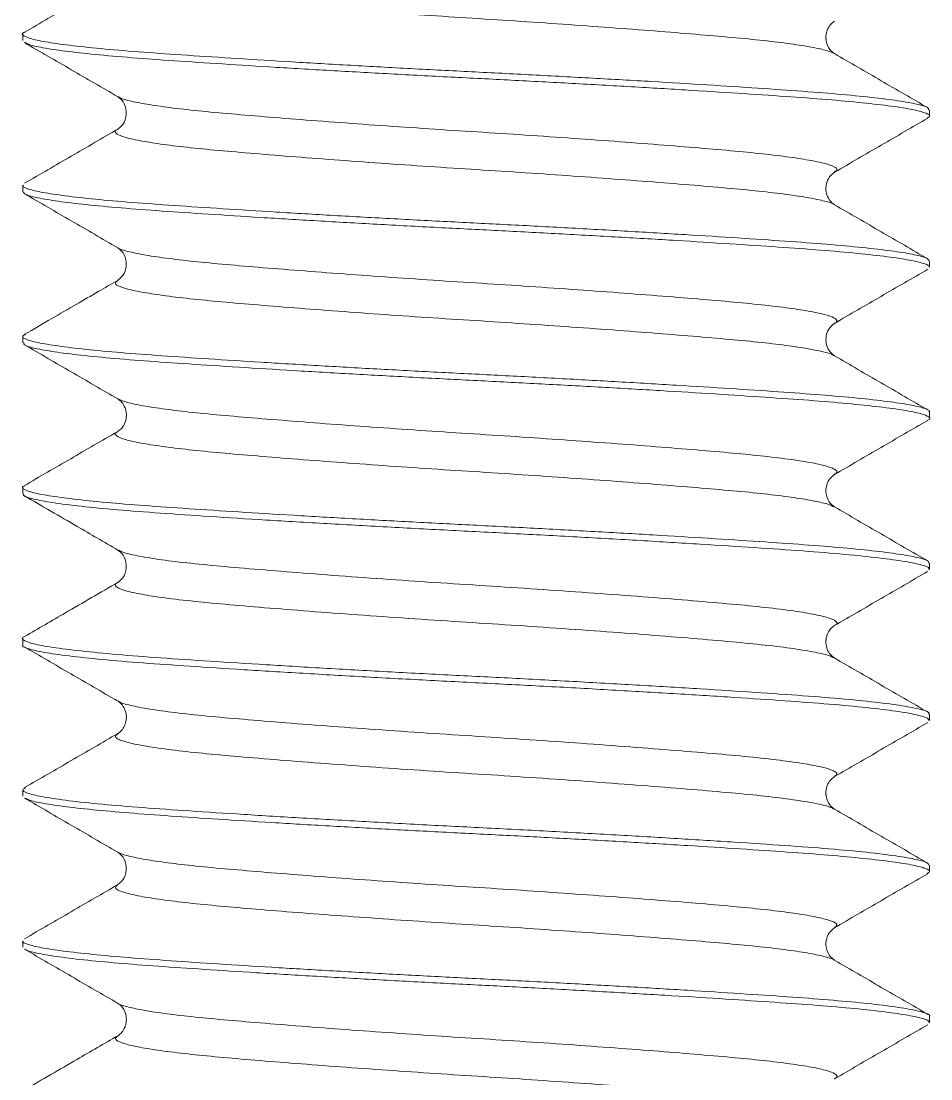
# Paper-space layout '_Right' of a CAD drawing. Header units: millimetres. Extents: x -3 to 3, y 0 to 26.5.
# Drawn here: x -3.01 to 3.01, y 13.42 to 20.42 of the extents above; entities that cross this region are included whole.
import ezdxf

# ---------------------------------------------------------------- set-up
doc = ezdxf.new("R2010")
doc.units = ezdxf.units.MM

psp = doc.layouts.new('_Right')

# ---------------------------------------------------------------- linework, layer by layer
at = {"color": 7, "linetype": 'Continuous', "lineweight": 15}
for p, q in [((-3, 20.3344), (-3, 20.2922)), ((3, 19.7922), (3, 19.8344)), ((-3, 19.3344), (-3, 19.2922)), ((3, 18.7921), (3, 18.8344)), ((-2.3686, 18.7051), (-2.3679, 18.7058)), ((-3, 18.3343), (-3, 18.2921)), ((3, 17.7922), (3, 17.8343)), ((-2.37, 17.7037), (-2.3667, 17.7056)), ((-3, 17.3343), (-3, 17.2922)), ((3, 16.7921), (3, 16.8343)), ((-3, 16.3344), (-3, 16.2922)), ((-2.3674, 15.9208), (-2.3696, 15.9227)), ((3, 15.7922), (3, 15.8343)), ((-3, 15.3344), (-3, 15.2922)), ((3, 14.7922), (3, 14.8344)), ((-3, 14.3344), (-3, 14.2921)), ((2.3697, 14.2047), (2.3687, 14.2058)), ((3, 13.7921), (3, 13.8343))]:
    psp.add_line(p, q, dxfattribs=at)
for points, knots in [([(-2.3712, 20.706), (-2.4739, 20.6463), (-2.6794, 20.527), (-2.885, 20.4078), (-2.9879, 20.3482)], [0, 0, 0, 0, 0.499786, 1, 1, 1, 1]), ([(2.3711, 20.2061), (2.3624, 20.2122), (2.347, 20.223), (2.3282, 20.2514), (2.3188, 20.2768), (2.3157, 20.2937), (2.3145, 20.3072), (2.3144, 20.3242), (2.3175, 20.3435), (2.3261, 20.3716), (2.3462, 20.403), (2.3624, 20.4143), (2.3712, 20.4205)], [0, 0, 0, 0, 0.168443, 0.30111, 0.39774, 0.45812, 0.474716, 0.527668, 0.585666, 0.65067, 0.809149, 1, 1, 1, 1]), ([(2.9939, 19.8344), (2.9942, 19.8387), (2.9948, 19.85), (2.9341, 19.869), (2.8184, 19.8913), (2.6472, 19.9137), (2.4285, 19.9357), (2.1676, 19.9566), (1.8681, 19.977), (1.5322, 19.9988), (1.1646, 20.0211), (0.7749, 20.0434), (0.3744, 20.0653), (-0.0297, 20.0858), (-0.4335, 20.1066), (-0.8331, 20.1285), (-1.2202, 20.1509), (-1.5838, 20.1732), (-1.9144, 20.1948), (-2.2085, 20.2151), (-2.4634, 20.2362), (-2.6756, 20.2583), (-2.8384, 20.2807), (-2.949, 20.3029), (-2.9992, 20.3244), (-3.0096, 20.3388), (-2.9873, 20.347), (-2.984, 20.3482)], [0, 0, 0, 0, 0.026577, 0.068512, 0.110942, 0.153471, 0.1957, 0.237244, 0.278552, 0.320625, 0.36311, 0.405609, 0.447722, 0.489078, 0.530563, 0.572757, 0.615279, 0.657728, 0.699709, 0.740939, 0.782607, 0.824905, 0.867445, 0.909826, 0.951656, 0.992846, 1, 1, 1, 1]), ([(-2.9881, 20.2785), (-2.8853, 20.2189), (-2.6797, 20.0997), (-2.4742, 19.9804), (-2.3715, 19.9207)], [0, 0, 0, 0, 0.50021, 1, 1, 1, 1]), ([(2.9822, 19.7788), (2.9897, 19.7828), (3.0103, 19.7937), (2.9842, 19.8112), (2.9083, 19.8331), (2.7749, 19.8554), (2.5901, 19.8778), (2.359, 19.8996), (2.0869, 19.92), (1.7769, 19.9409), (1.4312, 19.9628), (1.0563, 19.9853), (0.6624, 20.0075), (0.2605, 20.0291), (-0.1439, 20.0493), (-0.547, 20.0705), (-0.9442, 20.0926), (-1.3257, 20.1151), (-1.6808, 20.1372), (-2.0013, 20.1585), (-2.2846, 20.1787), (-2.5278, 20.2002), (-2.7273, 20.2224), (-2.8735, 20.2448), (-2.96, 20.2637), (-2.9758, 20.2746), (-2.9814, 20.2784)], [0, 0, 0, 0, 0.024497, 0.067075, 0.110432, 0.154186, 0.197925, 0.241241, 0.283768, 0.32654, 0.370016, 0.413801, 0.457484, 0.500657, 0.543083, 0.586037, 0.629614, 0.673412, 0.717019, 0.760032, 0.802443, 0.845563, 0.889222, 0.933014, 0.976527, 1, 1, 1, 1]), ([(2.9884, 19.8479), (2.8855, 19.9075), (2.6799, 20.0267), (2.4744, 20.1461), (2.3717, 20.2057)], [0, 0, 0, 0, 0.500217, 1, 1, 1, 1]), ([(-2.3712, 19.9205), (-2.359, 19.9114), (-2.334, 19.8927), (-2.3072, 19.8232), (-2.3256, 19.7424), (-2.3559, 19.7183), (-2.3713, 19.706)], [0, 0, 0, 0, 0.2331, 0.478097, 0.73443, 1, 1, 1, 1]), ([(2.373, 19.4216), (2.4756, 19.4812), (2.6808, 19.6003), (2.8861, 19.7194), (2.9888, 19.7789)], [0, 0, 0, 0, 0.499843, 1, 1, 1, 1]), ([(-2.371, 19.7061), (-2.4738, 19.6464), (-2.6793, 19.527), (-2.885, 19.4078), (-2.9878, 19.3482)], [0, 0, 0, 0, 0.499777, 1, 1, 1, 1]), ([(2.3715, 19.2058), (2.3617, 19.2129), (2.3441, 19.2256), (2.3207, 19.2641), (2.3135, 19.305), (2.3156, 19.3353), (2.3224, 19.3633), (2.3426, 19.3998), (2.361, 19.4131), (2.3716, 19.4208)], [0, 0, 0, 0, 0.212731, 0.378724, 0.499932, 0.548085, 0.64764, 0.798456, 1, 1, 1, 1]), ([(2.9982, 18.8344), (2.9945, 18.8407), (2.9867, 18.8539), (2.9071, 18.8753), (2.7752, 18.8976), (2.59, 18.9199), (2.359, 18.9417), (2.0869, 18.9622), (1.7769, 18.983), (1.4312, 19.005), (1.0563, 19.0274), (0.6624, 19.0497), (0.2605, 19.0713), (-0.1439, 19.0915), (-0.547, 19.1127), (-0.9442, 19.1348), (-1.3257, 19.1572), (-1.6808, 19.1794), (-2.0014, 19.2007), (-2.2846, 19.2209), (-2.528, 19.2424), (-2.7266, 19.2646), (-2.8759, 19.287), (-2.9661, 19.3091), (-3.0048, 19.3246), (-2.9969, 19.3329), (-2.9955, 19.3344)], [0, 0, 0, 0, 0.03945, 0.082771, 0.126488, 0.170191, 0.21347, 0.255962, 0.298698, 0.342137, 0.385886, 0.429533, 0.47267, 0.51506, 0.557978, 0.601518, 0.64528, 0.688851, 0.731828, 0.774203, 0.817287, 0.86091, 0.904665, 0.948141, 0.990941, 1, 1, 1, 1]), ([(2.9956, 18.7921), (2.997, 18.7935), (3.0049, 18.8018), (2.9664, 18.8173), (2.8766, 18.8394), (2.7276, 18.8618), (2.5292, 18.884), (2.2861, 18.9055), (2.0031, 18.9257), (1.6828, 18.947), (1.3278, 18.9692), (0.9464, 18.9916), (0.5493, 19.0137), (0.1462, 19.0349), (-0.2582, 19.0551), (-0.6601, 19.0767), (-1.0541, 19.099), (-1.4292, 19.1214), (-1.7751, 19.1434), (-2.0853, 19.1643), (-2.3576, 19.1847), (-2.5888, 19.2065), (-2.7743, 19.2288), (-2.9065, 19.2511), (-2.9865, 19.2725), (-2.9945, 19.2858), (-2.9983, 19.2922)], [0, 0, 0, 0, 0.00882, 0.051615, 0.095088, 0.138843, 0.182468, 0.225556, 0.267932, 0.310905, 0.354473, 0.398235, 0.441778, 0.4847, 0.527089, 0.570222, 0.613867, 0.657616, 0.701059, 0.743799, 0.786287, 0.829563, 0.873265, 0.916983, 0.960307, 1, 1, 1, 1]), ([(-2.9881, 19.2785), (-2.8852, 19.2188), (-2.6795, 19.0996), (-2.4739, 18.9802), (-2.3712, 18.9205)], [0, 0, 0, 0, 0.5002287, 1, 1, 1, 1]), ([(2.9881, 18.848), (2.8852, 18.9077), (2.6796, 19.0269), (2.474, 19.1463), (2.3712, 19.206)], [0, 0, 0, 0, 0.500229, 1, 1, 1, 1]), ([(-2.3712, 18.9205), (-2.359, 18.9113), (-2.3338, 18.8924), (-2.3072, 18.8228), (-2.3259, 18.7421), (-2.3559, 18.7182), (-2.3712, 18.706)], [0, 0, 0, 0, 0.230803, 0.475105, 0.732135, 1, 1, 1, 1]), ([(2.371, 18.4204), (2.4738, 18.4801), (2.6793, 18.5995), (2.885, 18.7187), (2.9878, 18.7783)], [0, 0, 0, 0, 0.499778, 1, 1, 1, 1]), ([(-2.3726, 18.7052), (-2.4151, 18.6804), (-2.505, 18.6281), (-2.6516, 18.5428), (-2.8154, 18.448), (-2.9283, 18.3826), (-2.988, 18.3481)], [0, 0, 0, 0, 0.210078, 0.4442971, 0.7064072, 1, 1, 1, 1]), ([(2.3712, 18.206), (2.3589, 18.2152), (2.3384, 18.2304), (2.3145, 18.2814), (2.3138, 18.3413), (2.3349, 18.392), (2.3576, 18.4098), (2.3711, 18.4204)], [0, 0, 0, 0, 0.2551079, 0.4268826, 0.571033, 0.7439337, 1, 1, 1, 1]), ([(2.9956, 17.8343), (2.997, 17.8357), (3.0049, 17.844), (2.9664, 17.8595), (2.8766, 17.8815), (2.7276, 17.904), (2.5292, 17.9262), (2.2861, 17.9477), (2.0031, 17.9679), (1.6828, 17.9892), (1.3278, 18.0113), (0.9464, 18.0338), (0.5493, 18.0559), (0.1462, 18.0771), (-0.2582, 18.0973), (-0.6601, 18.1189), (-1.0541, 18.1411), (-1.4292, 18.1636), (-1.7751, 18.1855), (-2.0853, 18.2064), (-2.3575, 18.2269), (-2.5889, 18.2486), (-2.774, 18.271), (-2.9077, 18.2933), (-2.9839, 18.3152), (-3.0103, 18.3329), (-2.9894, 18.344), (-2.9816, 18.3482)], [0, 0, 0, 0, 0.008576, 0.050187, 0.092458, 0.135003, 0.17742, 0.219316, 0.26052, 0.302304, 0.344667, 0.387218, 0.429556, 0.471292, 0.512508, 0.554448, 0.596885, 0.639424, 0.681665, 0.723223, 0.764536, 0.806615, 0.849108, 0.891616, 0.933742, 0.975112, 1, 1, 1, 1]), ([(2.9841, 17.7783), (2.9873, 17.7795), (3.0096, 17.7877), (2.9993, 17.802), (2.9494, 17.8235), (2.8392, 17.8457), (2.6766, 17.8681), (2.4647, 17.8902), (2.21, 17.9113), (1.9162, 17.9316), (1.5857, 17.9532), (1.2223, 17.9755), (0.8354, 17.9979), (0.4358, 18.0198), (0.032, 18.0406), (-0.3721, 18.0611), (-0.7727, 18.083), (-1.1624, 18.1053), (-1.5302, 18.1276), (-1.8663, 18.1494), (-2.1661, 18.1699), (-2.4272, 18.1907), (-2.6461, 18.2127), (-2.8175, 18.2351), (-2.9336, 18.2574), (-2.9947, 18.2765), (-2.9942, 18.2878), (-2.994, 18.2921)], [0, 0, 0, 0, 0.006899, 0.04809, 0.089917, 0.132297, 0.174838, 0.217139, 0.258812, 0.300042, 0.342019, 0.384468, 0.426991, 0.469189, 0.51068, 0.552033, 0.594144, 0.636642, 0.679129, 0.721206, 0.762519, 0.804059, 0.846286, 0.888816, 0.931248, 0.973187, 1, 1, 1, 1]), ([(-2.9884, 18.2787), (-2.8855, 18.219), (-2.6799, 18.0998), (-2.4744, 17.9804), (-2.3716, 17.9208)], [0, 0, 0, 0, 0.5002198, 1, 1, 1, 1]), ([(2.9881, 17.8481), (2.8852, 17.9077), (2.6796, 18.0269), (2.4741, 18.1462), (2.3714, 18.2059)], [0, 0, 0, 0, 0.500211, 1, 1, 1, 1]), ([(-2.3712, 17.9205), (-2.3624, 17.9144), (-2.3462, 17.9031), (-2.3231, 17.8669), (-2.3149, 17.8335), (-2.3144, 17.8132), (-2.3146, 17.8071), (-2.3149, 17.8025), (-2.3157, 17.7938), (-2.3188, 17.7768), (-2.3281, 17.7515), (-2.347, 17.7231), (-2.3624, 17.7122), (-2.3711, 17.7061)], [0, 0, 0, 0, 0.190873, 0.349481, 0.47724, 0.504504, 0.517442, 0.525586, 0.542155, 0.602483, 0.699054, 0.831651, 1, 1, 1, 1]), ([(2.3712, 17.4205), (2.4739, 17.4802), (2.6794, 17.5995), (2.8851, 17.7188), (2.9879, 17.7784)], [0, 0, 0, 0, 0.499784, 1, 1, 1, 1]), ([(-2.375, 17.7036), (-2.4777, 17.644), (-2.6831, 17.5247), (-2.8886, 17.4056), (-2.9913, 17.346)], [0, 0, 0, 0, 0.4998082, 1, 1, 1, 1]), ([(2.3714, 17.2059), (2.3591, 17.2151), (2.3338, 17.2341), (2.3072, 17.3037), (2.3259, 17.3844), (2.356, 17.4084), (2.3713, 17.4206)], [0, 0, 0, 0, 0.230786, 0.475136, 0.732216, 1, 1, 1, 1]), ([(2.9934, 16.8343), (2.9947, 16.8377), (2.9987, 16.8478), (2.9467, 16.8657), (2.8399, 16.8878), (2.6764, 16.9103), (2.4647, 16.9323), (2.21, 16.9535), (1.9162, 16.9737), (1.5857, 16.9954), (1.2223, 17.0177), (0.8354, 17.0401), (0.4358, 17.062), (0.032, 17.0828), (-0.3721, 17.1033), (-0.7727, 17.1251), (-1.1624, 17.1475), (-1.5302, 17.1698), (-1.8663, 17.1916), (-2.1661, 17.212), (-2.4271, 17.2329), (-2.6462, 17.2549), (-2.817, 17.2773), (-2.9358, 17.2995), (-2.9947, 17.3212), (-3.0106, 17.336), (-2.9903, 17.3445), (-2.9866, 17.3461)], [0, 0, 0, 0, 0.020331, 0.062336, 0.104898, 0.147621, 0.190104, 0.231955, 0.273361, 0.315518, 0.358148, 0.400854, 0.443233, 0.484901, 0.526431, 0.568722, 0.611402, 0.654071, 0.696329, 0.737818, 0.779536, 0.821943, 0.864655, 0.907269, 0.949388, 0.990776, 1, 1, 1, 1]), ([(2.9938, 16.7921), (2.9956, 16.7942), (3.0037, 16.8036), (2.956, 16.8209), (2.8483, 16.8445), (2.6746, 16.8684), (2.4465, 16.892), (2.1695, 16.9143), (1.8485, 16.9361), (1.4866, 16.9595), (1.0899, 16.9833), (0.6706, 17.0071), (0.2416, 17.0301), (-0.1903, 17.0516), (-0.62, 17.0745), (-1.041, 17.0982), (-1.4411, 17.1221), (-1.8077, 17.1455), (-2.1337, 17.1675), (-2.4161, 17.1896), (-2.6503, 17.2131), (-2.8308, 17.237), (-2.9466, 17.2607), (-3.0008, 17.279), (-2.9945, 17.2893), (-2.9927, 17.2922)], [0, 0, 0, 0, 0.012986, 0.05875, 0.105214, 0.15189, 0.198277, 0.243895, 0.289249, 0.335474, 0.38212, 0.428691, 0.474691, 0.519908, 0.565809, 0.612337, 0.659002, 0.705302, 0.750762, 0.796258, 0.842579, 0.889247, 0.935761, 0.981633, 1, 1, 1, 1]), ([(-2.9877, 17.2783), (-2.8721, 17.2113), (-2.6666, 17.0921), (-2.4612, 16.9728), (-2.3713, 16.9206)], [0, 0, 0, 0, 0.562486, 1, 1, 1, 1]), ([(2.9874, 16.8484), (2.8846, 16.908), (2.6791, 17.0272), (2.4737, 17.1465), (2.371, 17.2061)], [0, 0, 0, 0, 0.500199, 1, 1, 1, 1]), ([(-2.3715, 16.9207), (-2.3592, 16.9115), (-2.3339, 16.8926), (-2.3071, 16.8229), (-2.3258, 16.7422), (-2.3561, 16.7181), (-2.3715, 16.7058)], [0, 0, 0, 0, 0.231478, 0.476077, 0.732973, 1, 1, 1, 1]), ([(2.371, 16.4204), (2.4736, 16.48), (2.6791, 16.5993), (2.8846, 16.7185), (2.9874, 16.7781)], [0, 0, 0, 0, 0.499799, 1, 1, 1, 1]), ([(-2.3714, 16.7059), (-2.487, 16.6388), (-2.6924, 16.5195), (-2.8979, 16.4003), (-2.9878, 16.3482)], [0, 0, 0, 0, 0.562541, 1, 1, 1, 1]), ([(2.3713, 16.206), (2.3624, 16.2122), (2.3462, 16.2234), (2.3232, 16.2596), (2.3149, 16.293), (2.3144, 16.3133), (2.3146, 16.3194), (2.3149, 16.324), (2.3157, 16.3327), (2.3188, 16.3497), (2.3281, 16.375), (2.347, 16.4035), (2.3625, 16.4144), (2.3711, 16.4204)], [0, 0, 0, 0, 0.1912301, 0.3500328, 0.4778453, 0.505105, 0.518038, 0.5261515, 0.5426731, 0.602897, 0.6993527, 0.831815, 1, 1, 1, 1]), ([(2.9938, 15.8343), (2.9956, 15.8364), (3.0037, 15.8458), (2.956, 15.8631), (2.8483, 15.8867), (2.6746, 15.9106), (2.4465, 15.9342), (2.1695, 15.9565), (1.8485, 15.9783), (1.4866, 16.0016), (1.0899, 16.0255), (0.6706, 16.0493), (0.2416, 16.0723), (-0.1903, 16.0938), (-0.62, 16.1167), (-1.041, 16.1404), (-1.4411, 16.1642), (-1.8077, 16.1877), (-2.1337, 16.2097), (-2.416, 16.2318), (-2.6506, 16.2553), (-2.8298, 16.2792), (-2.9502, 16.3028), (-3.0007, 16.3257), (-3.011, 16.3401), (-2.9875, 16.3479), (-2.9866, 16.3482)], [0, 0, 0, 0, 0.012623, 0.057109, 0.102274, 0.147646, 0.192738, 0.237081, 0.281168, 0.326101, 0.371445, 0.416714, 0.461429, 0.505383, 0.550002, 0.59523, 0.64059, 0.685597, 0.729787, 0.774012, 0.819039, 0.864403, 0.909618, 0.954208, 0.998167, 1, 1, 1, 1]), ([(2.9947, 15.7922), (2.9941, 15.7971), (2.9925, 15.8093), (2.9217, 15.8301), (2.7876, 15.8539), (2.5919, 15.8777), (2.3441, 15.9009), (2.0495, 15.9226), (1.7122, 15.9451), (1.3354, 15.9687), (0.9284, 15.9926), (0.5039, 16.0162), (0.0732, 16.0386), (-0.3584, 16.0604), (-0.7857, 16.0837), (-1.2002, 16.1075), (-1.5886, 16.1313), (-1.9397, 16.1543), (-2.2491, 16.1759), (-2.5135, 16.1987), (-2.7271, 16.2224), (-2.8852, 16.2463), (-2.9736, 16.2697), (-3.0098, 16.2846), (-2.9997, 16.2921), (-2.9995, 16.2922)], [0, 0, 0, 0, 0.030728, 0.0768199, 0.1234248, 0.1700466, 0.2161885, 0.2614653, 0.3071971, 0.3536439, 0.4003199, 0.4467246, 0.4923747, 0.5377031, 0.5839044, 0.6305443, 0.6771246, 0.7231511, 0.7683731, 0.814244, 0.8607579, 0.9074248, 0.9537447, 0.9992398, 1, 1, 1, 1]), ([(-2.9911, 16.2804), (-2.8884, 16.2208), (-2.6829, 16.1017), (-2.4775, 15.9824), (-2.3749, 15.9228)], [0, 0, 0, 0, 0.500187, 1, 1, 1, 1]), ([(2.9879, 15.8481), (2.8851, 15.9078), (2.6794, 16.027), (2.4739, 16.1464), (2.3712, 16.206)], [0, 0, 0, 0, 0.500218, 1, 1, 1, 1]), ([(-2.3711, 15.9205), (-2.3608, 15.9129), (-2.3426, 15.8998), (-2.3226, 15.8641), (-2.316, 15.837), (-2.3147, 15.8214), (-2.3144, 15.8133), (-2.315, 15.7933), (-2.3213, 15.7654), (-2.3426, 15.7266), (-2.3608, 15.7135), (-2.3711, 15.7061)], [0, 0, 0, 0, 0.199996, 0.350218, 0.450252, 0.481387, 0.499978, 0.51857, 0.649675, 0.79994, 1, 1, 1, 1]), ([(2.3714, 15.4206), (2.4741, 15.4803), (2.6796, 15.5996), (2.8852, 15.7188), (2.988, 15.7784)], [0, 0, 0, 0, 0.499787, 1, 1, 1, 1]), ([(-2.3716, 15.7058), (-2.4743, 15.6461), (-2.6799, 15.5267), (-2.8855, 15.4075), (-2.9884, 15.3479)], [0, 0, 0, 0, 0.4997779, 1, 1, 1, 1]), ([(2.3711, 15.2061), (2.3625, 15.2122), (2.347, 15.2231), (2.3281, 15.2515), (2.3188, 15.2769), (2.3157, 15.2938), (2.3144, 15.3073), (2.3144, 15.3243), (2.3175, 15.3436), (2.3262, 15.3717), (2.3463, 15.4031), (2.3624, 15.4144), (2.3712, 15.4205)], [0, 0, 0, 0, 0.16803, 0.300365, 0.396713, 0.456844, 0.473324, 0.526273, 0.584377, 0.649529, 0.808466, 1, 1, 1, 1]), ([(2.9947, 14.8344), (2.9941, 14.8393), (2.9925, 14.8515), (2.9217, 14.8722), (2.7876, 14.896), (2.5919, 14.9199), (2.3441, 14.9431), (2.0495, 14.9648), (1.7122, 14.9873), (1.3354, 15.0109), (0.9284, 15.0348), (0.5039, 15.0584), (0.0732, 15.0808), (-0.3584, 15.1025), (-0.7857, 15.1258), (-1.2002, 15.1497), (-1.5886, 15.1735), (-1.9397, 15.1965), (-2.2492, 15.2181), (-2.5134, 15.2409), (-2.7273, 15.2646), (-2.8844, 15.2884), (-2.9767, 15.3119), (-3.0113, 15.3313), (-2.9897, 15.3433), (-2.9812, 15.348)], [0, 0, 0, 0, 0.029888, 0.07472, 0.120051, 0.165398, 0.210278, 0.254317, 0.298799, 0.343976, 0.389376, 0.434512, 0.478914, 0.523003, 0.567942, 0.613307, 0.658613, 0.703382, 0.747367, 0.791984, 0.837227, 0.882618, 0.927671, 0.971923, 1, 1, 1, 1]), ([(-2.9879, 15.2784), (-2.8851, 15.2188), (-2.6795, 15.0996), (-2.474, 14.9802), (-2.3713, 14.9206)], [0, 0, 0, 0, 0.500213, 1, 1, 1, 1]), ([(2.9822, 14.7784), (2.9902, 14.783), (3.0101, 14.7946), (2.9803, 14.8129), (2.8997, 14.8348), (2.7621, 14.8572), (2.5734, 14.8795), (2.3389, 14.9012), (2.0637, 14.9216), (1.7508, 14.9426), (1.4025, 14.9646), (1.0257, 14.987), (0.6308, 15.0092), (0.2285, 15.0307), (-0.1759, 15.0509), (-0.5787, 15.0723), (-0.9751, 15.0944), (-1.3549, 15.1168), (-1.7075, 15.1389), (-2.0251, 15.1602), (-2.3054, 15.1804), (-2.5452, 15.202), (-2.741, 15.2242), (-2.8827, 15.2466), (-2.9638, 15.2648), (-2.977, 15.275), (-2.9812, 15.2783)], [0, 0, 0, 0, 0.028581, 0.071205, 0.114585, 0.158329, 0.202027, 0.245269, 0.287726, 0.330543, 0.374035, 0.417805, 0.461438, 0.504531, 0.546919, 0.589913, 0.633499, 0.677274, 0.720825, 0.763751, 0.806156, 0.84931, 0.892971, 0.936733, 0.980182, 1, 1, 1, 1]), ([(2.9878, 14.8482), (2.885, 14.9078), (2.6793, 15.027), (2.4738, 15.1464), (2.3711, 15.2061)], [0, 0, 0, 0, 0.500221, 1, 1, 1, 1]), ([(-2.3716, 14.9208), (-2.3593, 14.9116), (-2.334, 14.8927), (-2.3072, 14.8231), (-2.3257, 14.7423), (-2.3561, 14.7181), (-2.3716, 14.7058)], [0, 0, 0, 0, 0.232293, 0.477156, 0.733826, 1, 1, 1, 1]), ([(2.3713, 14.4206), (2.474, 14.4802), (2.6796, 14.5997), (2.8853, 14.7189), (2.9882, 14.7785)], [0, 0, 0, 0, 0.499771, 1, 1, 1, 1]), ([(-2.3712, 14.706), (-2.4739, 14.6464), (-2.6795, 14.527), (-2.8851, 14.4077), (-2.988, 14.3481)], [0, 0, 0, 0, 0.499774, 1, 1, 1, 1]), ([(2.3713, 14.206), (2.3591, 14.2151), (2.334, 14.2338), (2.3072, 14.3033), (2.3256, 14.3841), (2.3559, 14.4083), (2.3714, 14.4206)], [0, 0, 0, 0, 0.233183, 0.478232, 0.734558, 1, 1, 1, 1]), ([(2.9999, 13.8343), (2.9999, 13.8344), (3.0088, 13.8413), (2.9774, 13.8551), (2.9005, 13.877), (2.7619, 13.8994), (2.5735, 13.9217), (2.3389, 13.9434), (2.0638, 13.9637), (1.7508, 13.9848), (1.4025, 14.0068), (1.0257, 14.0292), (0.6308, 14.0514), (0.2285, 14.0729), (-0.1759, 14.0931), (-0.5787, 14.1144), (-0.9751, 14.1366), (-1.3549, 14.159), (-1.7075, 14.1811), (-2.0252, 14.2023), (-2.3054, 14.2226), (-2.5454, 14.2442), (-2.7402, 14.2664), (-2.8855, 14.2888), (-2.9707, 14.3108), (-3.0064, 14.3257), (-2.9979, 14.3335), (-2.9969, 14.3344)], [0, 0, 0, 0, 0.000238, 0.042849, 0.086216, 0.129947, 0.173632, 0.216861, 0.259305, 0.30211, 0.345589, 0.389345, 0.432966, 0.476046, 0.518421, 0.561402, 0.604975, 0.648737, 0.692275, 0.735189, 0.777581, 0.820722, 0.86437, 0.908118, 0.951555, 0.994286, 1, 1, 1, 1]), ([(-2.9878, 14.2784), (-2.885, 14.2187), (-2.6793, 14.0995), (-2.4738, 13.9801), (-2.3711, 13.9204)], [0, 0, 0, 0, 0.5002229, 1, 1, 1, 1]), ([(2.9946, 13.7921), (2.9961, 13.7941), (3.0033, 13.8029), (2.9614, 13.8191), (2.8668, 13.8411), (2.7137, 13.8636), (2.5115, 13.8857), (2.2651, 13.9071), (1.979, 13.9273), (1.6559, 13.9487), (1.2985, 13.9709), (0.9155, 13.9934), (0.5175, 14.0154), (0.1142, 14.0365), (-0.2901, 14.0568), (-0.6917, 14.0785), (-1.0846, 14.1007), (-1.4577, 14.1231), (-1.8009, 14.1451), (-2.1082, 14.1658), (-2.3774, 14.1864), (-2.6051, 14.2082), (-2.7874, 14.2306), (-2.9124, 14.2529), (-2.9769, 14.2689), (-2.983, 14.2771), (-2.9839, 14.2783)], [0, 0, 0, 0, 0.012532, 0.05666, 0.101457, 0.146509, 0.191394, 0.235695, 0.279317, 0.323623, 0.368509, 0.413562, 0.458355, 0.502479, 0.546148, 0.590612, 0.63557, 0.680602, 0.725286, 0.769216, 0.813019, 0.857624, 0.902634, 0.947627, 0.992181, 1, 1, 1, 1]), ([(2.9893, 13.8473), (2.8866, 13.9069), (2.6812, 14.0259), (2.476, 14.1451), (2.3734, 14.2047)], [0, 0, 0, 0, 0.500162, 1, 1, 1, 1]), ([(-2.3711, 13.9204), (-2.3624, 13.9143), (-2.347, 13.9035), (-2.3281, 13.8751), (-2.3188, 13.8497), (-2.3157, 13.8328), (-2.3145, 13.8193), (-2.3144, 13.8023), (-2.3175, 13.783), (-2.3261, 13.7549), (-2.3462, 13.7235), (-2.3624, 13.7122), (-2.3712, 13.706)], [0, 0, 0, 0, 0.168388, 0.301015, 0.397615, 0.45797, 0.474555, 0.527589, 0.585664, 0.650724, 0.809239, 1, 1, 1, 1]), ([(2.3717, 13.4208), (2.4744, 13.4804), (2.6799, 13.5998), (2.8855, 13.719), (2.9883, 13.7786)], [0, 0, 0, 0, 0.499786, 1, 1, 1, 1]), ([(-2.3716, 13.7058), (-2.4615, 13.6536), (-2.667, 13.5342), (-2.8726, 13.415), (-2.9882, 13.348)], [0, 0, 0, 0, 0.437556, 1, 1, 1, 1])]:
    psp.add_open_spline(points, degree=3, knots=knots, dxfattribs=at)
at = {"color": 8, "linetype": 'Continuous', "lineweight": 15}
for points, knots in [([(2.3684, 20.2058), (2.3573, 20.2115), (2.3322, 20.2245), (2.2409, 20.2455), (2.1061, 20.2679), (1.9318, 20.2899), (1.7244, 20.3108), (1.4861, 20.3312), (1.2189, 20.353), (0.9264, 20.3753), (0.6165, 20.3976), (0.2979, 20.4195), (-0.0236, 20.44), (-0.3449, 20.4608), (-0.6628, 20.4827), (-0.9707, 20.5051), (-1.2599, 20.5274), (-1.5229, 20.549), (-1.7568, 20.5693), (-1.9596, 20.5904), (-2.1284, 20.6125), (-2.258, 20.6349), (-2.3457, 20.6571), (-2.3865, 20.6786), (-2.3931, 20.6941), (-2.3719, 20.7036), (-2.3664, 20.7061)], [0, 0, 0, 0, 0.035027, 0.0786513, 0.1223787, 0.1657959, 0.208507, 0.2509739, 0.2942305, 0.3379118, 0.3816072, 0.4249052, 0.4674224, 0.5100722, 0.5534537, 0.597173, 0.6408174, 0.6839781, 0.7263659, 0.7692042, 0.8126925, 0.8564308, 0.9000051, 0.9430109, 0.9853563, 1, 1, 1, 1]), ([(2.3687, 19.4215), (2.3765, 19.4265), (2.3949, 19.4385), (2.3742, 19.457), (2.3135, 19.4789), (2.2074, 19.5012), (2.0604, 19.5236), (1.8766, 19.5454), (1.6601, 19.5658), (1.4135, 19.5867), (1.1385, 19.6086), (0.8403, 19.6311), (0.5269, 19.6533), (0.2072, 19.6749), (-0.1145, 19.6951), (-0.4351, 19.7163), (-0.7511, 19.7384), (-1.0546, 19.7609), (-1.3371, 19.783), (-1.5921, 19.8043), (-1.8174, 19.8245), (-2.0108, 19.846), (-2.1697, 19.8682), (-2.2854, 19.8906), (-2.3514, 19.9083), (-2.3633, 19.918), (-2.3665, 19.9206)], [0, 0, 0, 0, 0.030783, 0.0734, 0.1168, 0.160598, 0.204382, 0.24774, 0.290306, 0.333118, 0.376637, 0.420467, 0.464194, 0.507409, 0.549873, 0.592868, 0.636488, 0.680331, 0.723982, 0.767036, 0.809486, 0.852647, 0.89635, 0.940187, 0.983743, 1, 1, 1, 1]), ([(2.3697, 19.206), (2.3692, 19.2066), (2.3631, 19.2141), (2.3103, 19.2295), (2.2083, 19.2518), (2.0602, 19.2741), (1.8766, 19.2959), (1.6601, 19.3164), (1.4135, 19.3373), (1.1385, 19.3592), (0.8403, 19.3816), (0.5269, 19.4039), (0.2072, 19.4255), (-0.1145, 19.4457), (-0.4351, 19.4669), (-0.7511, 19.489), (-1.0546, 19.5115), (-1.3371, 19.5336), (-1.5921, 19.5549), (-1.8174, 19.5751), (-2.0109, 19.5966), (-2.1692, 19.6188), (-2.287, 19.6413), (-2.3626, 19.6633), (-2.3897, 19.6843), (-2.3909, 19.6981), (-2.3711, 19.7056), (-2.3699, 19.7061)], [0, 0, 0, 0, 0.0034713, 0.0467859, 0.090498, 0.1341961, 0.1774693, 0.2199525, 0.26268, 0.3061139, 0.3498581, 0.3934991, 0.4366293, 0.4790106, 0.5219215, 0.5654563, 0.6092133, 0.6527784, 0.6957481, 0.7381145, 0.7811918, 0.824809, 0.8685597, 0.9120302, 0.9548223, 0.9972609, 1, 1, 1, 1]), ([(2.37, 18.4205), (2.3711, 18.4209), (2.3908, 18.4284), (2.3897, 18.4421), (2.3629, 18.4632), (2.2875, 18.4852), (2.17, 18.5076), (2.0119, 18.5298), (1.8186, 18.5513), (1.5934, 18.5715), (1.3386, 18.5928), (1.0563, 18.6149), (0.7529, 18.6374), (0.4369, 18.6595), (0.1163, 18.6807), (-0.2054, 18.7009), (-0.5251, 18.7225), (-0.8385, 18.7448), (-1.1369, 18.7672), (-1.4121, 18.7892), (-1.6588, 18.8101), (-1.8755, 18.8305), (-2.0592, 18.8523), (-2.2076, 18.8746), (-2.3098, 18.8969), (-2.3628, 18.9123), (-2.3691, 18.9199), (-2.3695, 18.9205)], [0, 0, 0, 0, 0.002497, 0.044941, 0.087731, 0.131202, 0.174956, 0.218578, 0.261662, 0.304032, 0.347, 0.390566, 0.434326, 0.477867, 0.520785, 0.563168, 0.606297, 0.649939, 0.693687, 0.737127, 0.779862, 0.822345, 0.865618, 0.909317, 0.953034, 0.996355, 1, 1, 1, 1]), ([(2.3665, 18.206), (2.3633, 18.2085), (2.3516, 18.2182), (2.2859, 18.2358), (2.1705, 18.2582), (2.0118, 18.2804), (1.8186, 18.3019), (1.5934, 18.3221), (1.3386, 18.3434), (1.0563, 18.3655), (0.7529, 18.388), (0.4369, 18.4101), (0.1163, 18.4313), (-0.2054, 18.4515), (-0.5251, 18.4731), (-0.8385, 18.4953), (-1.1369, 18.5178), (-1.4121, 18.5397), (-1.6588, 18.5606), (-1.8754, 18.5811), (-2.0595, 18.6028), (-2.2067, 18.6252), (-2.313, 18.6475), (-2.374, 18.6694), (-2.3949, 18.688), (-2.3764, 18.7), (-2.3686, 18.7051)], [0, 0, 0, 0, 0.015912, 0.059457, 0.103285, 0.146981, 0.190139, 0.232581, 0.275623, 0.319263, 0.363097, 0.406712, 0.449703, 0.492158, 0.535361, 0.579078, 0.6229, 0.666414, 0.709222, 0.751777, 0.795123, 0.838898, 0.882688, 0.926083, 0.968697, 1, 1, 1, 1]), ([(2.3664, 17.4205), (2.3718, 17.4229), (2.3931, 17.4323), (2.3866, 17.4478), (2.3461, 17.4693), (2.2586, 17.4915), (2.1293, 17.5139), (1.9607, 17.536), (1.7581, 17.5571), (1.5243, 17.5774), (1.2615, 17.599), (0.9724, 17.6213), (0.6645, 17.6437), (0.3467, 17.6656), (0.0254, 17.6864), (-0.296, 17.7069), (-0.6147, 17.7288), (-0.9247, 17.7511), (-1.2173, 17.7734), (-1.4846, 17.7952), (-1.7231, 17.8157), (-1.9308, 17.8365), (-2.1052, 17.8585), (-2.2402, 17.8809), (-2.3319, 17.9019), (-2.3572, 17.9149), (-2.3685, 17.9208)], [0, 0, 0, 0, 0.0144281, 0.0567737, 0.0997754, 0.1433478, 0.1870865, 0.2305775, 0.2734207, 0.3158065, 0.3589635, 0.4026064, 0.4463267, 0.4897114, 0.5323665, 0.5748794, 0.6181742, 0.6618686, 0.7055514, 0.7488116, 0.7912826, 0.8339889, 0.8774033, 0.9211303, 0.9647565, 1, 1, 1, 1]), ([(2.3661, 17.2062), (2.3585, 17.2107), (2.3389, 17.2224), (2.2576, 17.2421), (2.1295, 17.2645), (1.9606, 17.2866), (1.7581, 17.3077), (1.5243, 17.3279), (1.2615, 17.3496), (0.9724, 17.3719), (0.6645, 17.3943), (0.3467, 17.4162), (0.0254, 17.437), (-0.296, 17.4575), (-0.6147, 17.4793), (-0.9247, 17.5017), (-1.2173, 17.524), (-1.4846, 17.5458), (-1.7231, 17.5662), (-1.9308, 17.5871), (-2.1051, 17.6091), (-2.2409, 17.6315), (-2.3353, 17.6537), (-2.3828, 17.6754), (-2.3944, 17.6913), (-2.3753, 17.701), (-2.37, 17.7037)], [0, 0, 0, 0, 0.0277459, 0.0715638, 0.1155489, 0.1592848, 0.2023694, 0.2449939, 0.288394, 0.3322827, 0.3762492, 0.4198783, 0.4627737, 0.505526, 0.5490646, 0.5930052, 0.636934, 0.6804379, 0.7231481, 0.7660949, 0.8097539, 0.8537271, 0.8975991, 0.9409598, 0.9835652, 1, 1, 1, 1]), ([(2.3691, 16.4204), (2.3709, 16.4211), (2.3928, 16.4293), (2.3893, 16.444), (2.3547, 16.4667), (2.2649, 16.4903), (2.1279, 16.5142), (1.9461, 16.5378), (1.7259, 16.5601), (1.4705, 16.5819), (1.1826, 16.6053), (0.867, 16.6291), (0.5334, 16.6529), (0.1922, 16.6759), (-0.1514, 16.6974), (-0.4932, 16.7203), (-0.8281, 16.744), (-1.1464, 16.7679), (-1.438, 16.7913), (-1.6974, 16.8133), (-1.9219, 16.8354), (-2.1088, 16.8589), (-2.25, 16.8827), (-2.3382, 16.9036), (-2.3581, 16.9158), (-2.3656, 16.9205)], [0, 0, 0, 0, 0.00396, 0.049201, 0.094947, 0.141393, 0.188053, 0.234424, 0.280022, 0.325356, 0.371563, 0.418194, 0.464748, 0.51073, 0.555927, 0.60181, 0.648321, 0.694969, 0.741252, 0.786693, 0.832169, 0.878473, 0.925125, 0.971623, 1, 1, 1, 1]), ([(2.3651, 16.2061), (2.3599, 16.2098), (2.344, 16.2211), (2.2635, 16.2409), (2.1282, 16.2648), (1.946, 16.2884), (1.7259, 16.3107), (1.4704, 16.3325), (1.1826, 16.3559), (0.867, 16.3797), (0.5334, 16.4035), (0.1922, 16.4265), (-0.1514, 16.448), (-0.4932, 16.4709), (-0.8281, 16.4946), (-1.1464, 16.5185), (-1.438, 16.5419), (-1.6974, 16.5639), (-1.922, 16.586), (-2.1085, 16.6095), (-2.2512, 16.6334), (-2.3467, 16.657), (-2.3879, 16.6799), (-2.3938, 16.6954), (-2.3714, 16.7044), (-2.3677, 16.7059)], [0, 0, 0, 0, 0.022726, 0.069207, 0.115901, 0.162305, 0.207937, 0.253304, 0.299545, 0.34621, 0.392798, 0.438814, 0.484044, 0.52996, 0.576506, 0.623188, 0.669505, 0.714979, 0.760488, 0.806826, 0.853511, 0.900044, 0.94593, 0.991166, 1, 1, 1, 1]), ([(2.3661, 15.4205), (2.3736, 15.4245), (2.3944, 15.4355), (2.3808, 15.4532), (2.3256, 15.4759), (2.2171, 15.4997), (2.0619, 15.5235), (1.8647, 15.5467), (1.6304, 15.5684), (1.362, 15.5909), (1.0623, 15.6145), (0.7385, 15.6384), (0.4009, 15.662), (0.0582, 15.6844), (-0.2852, 15.7062), (-0.6251, 15.7295), (-0.9548, 15.7533), (-1.2637, 15.7771), (-1.543, 15.8001), (-1.7893, 15.8217), (-1.9992, 15.8445), (-2.1704, 15.8682), (-2.2916, 15.892), (-2.3569, 15.9098), (-2.3657, 15.919), (-2.3674, 15.9208)], [0, 0, 0, 0, 0.024107, 0.066503, 0.112569, 0.15915, 0.205747, 0.251864, 0.297113, 0.342818, 0.38924, 0.435892, 0.482272, 0.527896, 0.573197, 0.619373, 0.665988, 0.712545, 0.758545, 0.803739, 0.849584, 0.896074, 0.942716, 0.989011, 1, 1, 1, 1]), ([(2.3686, 15.2061), (2.3544, 15.2128), (2.3239, 15.2273), (2.2164, 15.2503), (2.0621, 15.2741), (1.8647, 15.2973), (1.6304, 15.319), (1.362, 15.3415), (1.0623, 15.3651), (0.7385, 15.389), (0.4009, 15.4126), (0.0582, 15.435), (-0.2852, 15.4567), (-0.6251, 15.48), (-0.9548, 15.5039), (-1.2637, 15.5277), (-1.543, 15.5507), (-1.7892, 15.5723), (-1.9994, 15.5951), (-2.1696, 15.6188), (-2.2944, 15.6426), (-2.3683, 15.6661), (-2.396, 15.6867), (-2.3764, 15.7), (-2.3677, 15.7058)], [0, 0, 0, 0, 0.040709, 0.0873424, 0.1339928, 0.1801614, 0.2254617, 0.2712187, 0.3176934, 0.3643982, 0.4108306, 0.4565056, 0.5018577, 0.548086, 0.5947545, 0.6413633, 0.687416, 0.7326614, 0.7785579, 0.8251, 0.8717957, 0.9181431, 0.9636625, 1, 1, 1, 1]), ([(2.3686, 14.4205), (2.3769, 14.4264), (2.3951, 14.4392), (2.3711, 14.4587), (2.3066, 14.4806), (2.1973, 14.503), (2.0471, 14.5253), (1.8606, 14.547), (1.6417, 14.5674), (1.3928, 14.5884), (1.1157, 14.6104), (0.8159, 14.6328), (0.5018, 14.655), (0.1818, 14.6765), (-0.14, 14.6967), (-0.4604, 14.7181), (-0.7757, 14.7402), (-1.0778, 14.7626), (-1.3583, 14.7847), (-1.611, 14.806), (-1.834, 14.8262), (-2.0247, 14.8478), (-2.1806, 14.87), (-2.2926, 14.8924), (-2.3546, 14.9094), (-2.3646, 14.9185), (-2.3669, 14.9205)], [0, 0, 0, 0, 0.036143, 0.078753, 0.122121, 0.165855, 0.209542, 0.252772, 0.295215, 0.338019, 0.3815, 0.425259, 0.468881, 0.511962, 0.554335, 0.597317, 0.640892, 0.684656, 0.728196, 0.77111, 0.8135, 0.856642, 0.900292, 0.944043, 0.987482, 1, 1, 1, 1]), ([(2.3687, 14.2058), (2.3676, 14.207), (2.3601, 14.2152), (2.3039, 14.2313), (2.198, 14.2536), (2.0469, 14.2759), (1.8607, 14.2976), (1.6417, 14.3179), (1.3928, 14.339), (1.1157, 14.361), (0.8159, 14.3834), (0.5018, 14.4056), (0.1818, 14.4271), (-0.14, 14.4473), (-0.4604, 14.4686), (-0.7757, 14.4908), (-1.0778, 14.5132), (-1.3583, 14.5353), (-1.611, 14.5565), (-1.8339, 14.5768), (-2.0248, 14.5984), (-2.18, 14.6206), (-2.2948, 14.643), (-2.3653, 14.665), (-2.3951, 14.6857), (-2.3789, 14.6993), (-2.3708, 14.706)], [0, 0, 0, 0, 0.007441, 0.050779, 0.094483, 0.13814, 0.181341, 0.223755, 0.26653, 0.309981, 0.35371, 0.397303, 0.440354, 0.482698, 0.525651, 0.569196, 0.61293, 0.656441, 0.699325, 0.741686, 0.784798, 0.828419, 0.87214, 0.915549, 0.95825, 1, 1, 1, 1]), ([(2.3695, 13.4208), (2.3716, 13.4217), (2.3917, 13.4296), (2.3892, 13.4437), (2.3586, 13.4649), (2.2798, 13.4869), (2.1589, 13.5094), (1.9979, 13.5315), (1.8019, 13.5529), (1.5743, 13.5731), (1.3172, 13.5945), (1.033, 13.6167), (0.7282, 13.6392), (0.4117, 13.6612), (0.0909, 13.6823), (-0.2308, 13.7026), (-0.5503, 13.7243), (-0.8628, 13.7465), (-1.1596, 13.7689), (-1.4326, 13.7909), (-1.6771, 13.8116), (-1.8913, 13.8322), (-2.0723, 13.854), (-2.2176, 13.8764), (-2.3159, 13.8986), (-2.3659, 13.9134), (-2.371, 13.9204), (-2.371, 13.9204)], [0, 0, 0, 0, 0.005166, 0.047611, 0.090507, 0.134054, 0.177851, 0.221485, 0.264548, 0.306951, 0.350019, 0.393654, 0.437451, 0.480996, 0.523887, 0.566334, 0.609557, 0.653262, 0.697039, 0.740476, 0.783178, 0.825757, 0.869117, 0.912873, 0.956612, 0.999923, 1, 1, 1, 1]), ([(2.3667, 13.2056), (2.3623, 13.2089), (2.3485, 13.2192), (2.2784, 13.2375), (2.1593, 13.2599), (1.9978, 13.2821), (1.8019, 13.3035), (1.5743, 13.3237), (1.3172, 13.3451), (1.033, 13.3673), (0.7282, 13.3897), (0.4117, 13.4118), (0.0909, 13.4329), (-0.2308, 13.4532), (-0.5503, 13.4748), (-0.8628, 13.4971), (-1.1596, 13.5195), (-1.4326, 13.5414), (-1.6771, 13.5622), (-1.8912, 13.5827), (-2.0725, 13.6046), (-2.2166, 13.6269), (-2.3195, 13.6493), (-2.3769, 13.6711), (-2.3948, 13.6893), (-2.3751, 13.701), (-2.367, 13.7059)], [0, 0, 0, 0, 0.019946, 0.063437, 0.107179, 0.150757, 0.193766, 0.236114, 0.279128, 0.322707, 0.366449, 0.409938, 0.452775, 0.495168, 0.538336, 0.581985, 0.625707, 0.669089, 0.711737, 0.754262, 0.797566, 0.841266, 0.884949, 0.928206, 0.970672, 1, 1, 1, 1])]:
    psp.add_open_spline(points, degree=3, knots=knots, dxfattribs=at)

doc.saveas('drawing.dxf')
